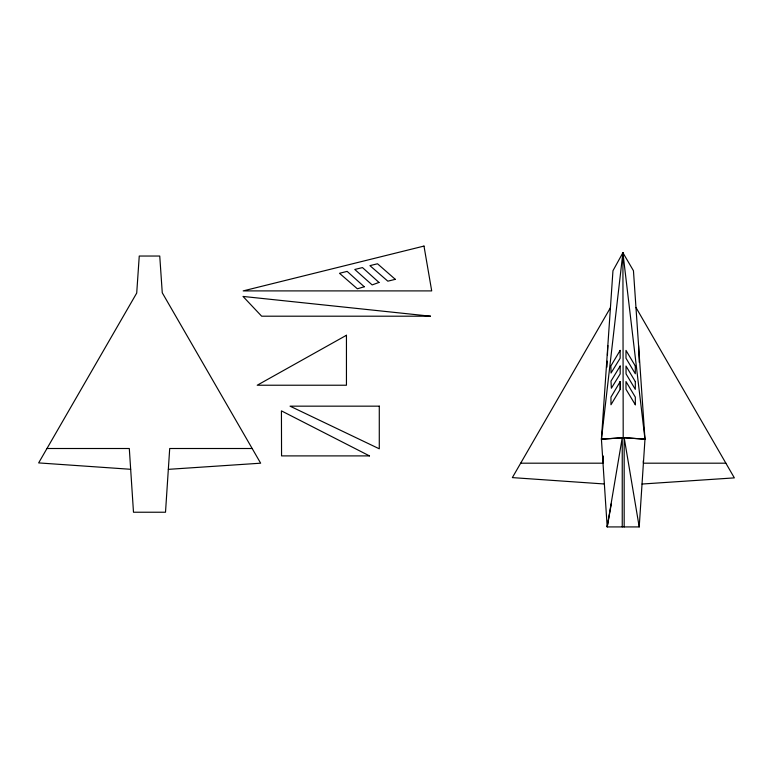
<?xml version="1.0" encoding="UTF-8"?>
<svg xmlns="http://www.w3.org/2000/svg" width="773" height="773" viewBox="0 0 773 773"><rect width="100%" height="100%" fill="white"/><g stroke="black" fill="none" stroke-linecap="round" stroke-linejoin="round"><path stroke-width="1.16" d="M603.298 455.993L603.008 463.191L520.673 463.191M606.95 367.117L607.201 361.117M607.443 355.107L607.839 345.502M639.213 526.925L644.982 439.18L633.454 270.724L622.903 252.723L612.96 270.724L601.423 439.18L607.192 526.925L639.213 526.925L624.169 437.682L601.423 439.18L622.903 252.723L644.982 439.18L623.202 437.682L601.423 439.18M611.404 503.436L607.192 526.925L622.246 437.682L622.246 526.925M610.419 307.741L512.354 477.608L604.37 483.985M620.226 381.582L610.95 397.129L610.97 404.752L620.246 389.302L620.246 381.543L620.246 389.302M168.33 469.346L260.646 463.191L162.262 292.783L159.75 256.037L139.256 256.037L136.715 293.054L38.65 462.911L130.666 469.288M642.034 484.033L734.35 477.878L635.966 307.48M46.969 448.504L129.304 448.504L133.487 512.228L165.509 512.228L169.702 448.504L252.162 448.504M725.866 463.191L643.407 463.191L643.3 460.795M644.982 439.18L624.169 437.682L624.169 526.925M638.566 345.502L639.261 362.315M622.903 252.723L623.202 437.682M620.139 350.401L610.873 365.958L611.037 373.03L620.159 358.218L620.139 350.401M620.178 366.035L610.999 381.108L611.366 388.21L620.178 373.91L620.178 366.035M346.449 335.269L257.216 385.225L346.449 385.225L346.449 335.269M379.002 282.454L372.151 284.908L354.778 269.468L362.479 267.584L379.002 282.454M364.247 286.764L357.377 288.802L339.502 273.284L347.135 271.381L364.247 286.764M423.991 246.075L243.176 290.899L431.701 290.899L423.991 246.075M395.293 279.333L387.833 281.179L369.929 265.632L377.514 263.777L395.293 279.333M430.484 316.196L261.651 316.196L243.012 296.436L430.484 316.196M379.282 406.163L290.049 406.163L379.282 448.804L379.282 406.163M369.484 455.896L281.556 455.896L281.43 410.869L369.484 455.896M635.329 404.752L626.004 389.302L625.985 381.543L635.319 397.129L635.329 404.752M635.3 365.958L625.985 350.401L625.985 358.218L635.309 373.765L635.3 365.958M635.309 381.582L625.995 366.035L626.062 373.91L635.309 389.341L635.309 381.582"/></g></svg>
